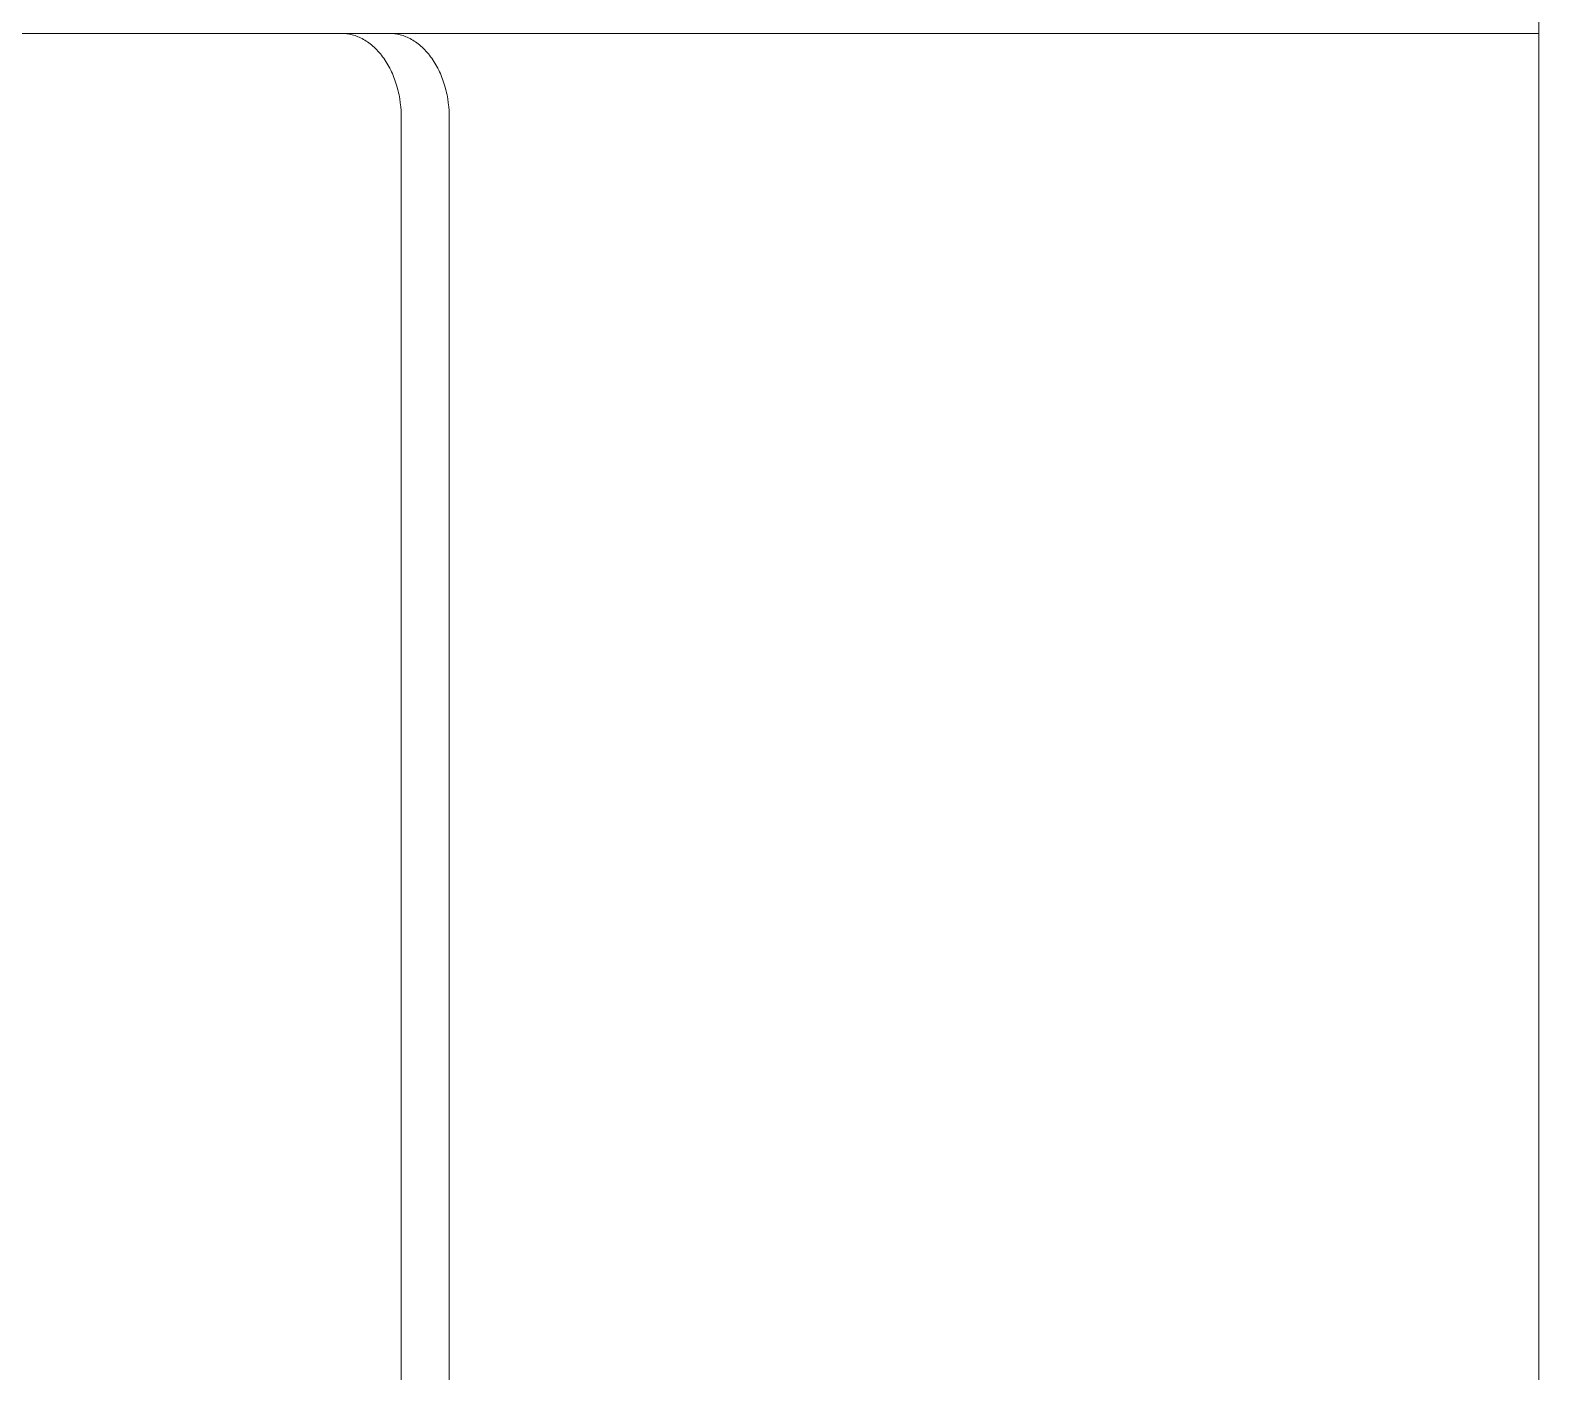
# Model space of a CAD drawing. Header units: inches. Extents: x -14 to 184, y -4 to 134.
# Drawn here: x 153.75 to 160.75, y 119.79 to 126.02 of the extents above; entities that cross this region are included whole.
import ezdxf

# ---------------------------------------------------------------- set-up
doc = ezdxf.new("R2010")
doc.units = ezdxf.units.IN
doc.layers.add('ZANO_R', color=7, linetype='Continuous', lineweight=0)

msp = doc.modelspace()

# ---------------------------------------------------------------- linework, layer by layer
at = {"layer": 'ZANO_R'}
for p, q in [((160.74529, 127.18164), (160.74529, 111.66983)), ((160.74529, 126.00054), (124.52481, 126.00054)), ((155.19524, 126.00044), (155.18906, 126.00054)), ((155.20147, 126.00015), (155.19524, 126.00044)), ((155.20775, 125.99965), (155.20147, 126.00015)), ((155.41795, 126.00044), (155.41177, 126.00054)), ((155.42418, 126.00015), (155.41795, 126.00044)), ((155.43046, 125.99965), (155.42418, 126.00015)), ((155.21407, 125.99895), (155.20775, 125.99965)), ((155.22044, 125.99803), (155.21407, 125.99895)), ((155.22683, 125.9969), (155.22044, 125.99803)), ((155.23326, 125.99555), (155.22683, 125.9969)), ((155.23971, 125.99397), (155.23326, 125.99555)), ((155.24619, 125.99216), (155.23971, 125.99397)), ((155.25267, 125.99013), (155.24619, 125.99216)), ((155.25916, 125.98785), (155.25267, 125.99013)), ((155.26566, 125.98534), (155.25916, 125.98785)), ((155.27215, 125.9826), (155.26566, 125.98534)), ((155.27863, 125.97961), (155.27215, 125.9826)), ((155.28509, 125.97637), (155.27863, 125.97961)), ((155.29153, 125.9729), (155.28509, 125.97637)), ((155.29794, 125.96918), (155.29153, 125.9729)), ((155.30431, 125.96522), (155.29794, 125.96918)), ((155.31064, 125.96101), (155.30431, 125.96522)), ((155.31692, 125.95656), (155.31064, 125.96101)), ((155.32314, 125.95187), (155.31692, 125.95656)), ((155.3293, 125.94694), (155.32314, 125.95187)), ((155.33539, 125.94177), (155.3293, 125.94694)), ((155.34139, 125.93637), (155.33539, 125.94177)), ((155.34732, 125.93073), (155.34139, 125.93637)), ((155.35315, 125.92487), (155.34732, 125.93073)), ((155.43678, 125.99895), (155.43046, 125.99965)), ((155.44315, 125.99803), (155.43678, 125.99895)), ((155.44954, 125.9969), (155.44315, 125.99803)), ((155.45597, 125.99555), (155.44954, 125.9969)), ((155.46242, 125.99397), (155.45597, 125.99555)), ((155.4689, 125.99216), (155.46242, 125.99397)), ((155.47538, 125.99013), (155.4689, 125.99216)), ((155.48187, 125.98785), (155.47538, 125.99013)), ((155.48837, 125.98534), (155.48187, 125.98785)), ((155.49486, 125.9826), (155.48837, 125.98534)), ((155.50134, 125.97961), (155.49486, 125.9826)), ((155.5078, 125.97637), (155.50134, 125.97961)), ((155.51424, 125.9729), (155.5078, 125.97637)), ((155.52065, 125.96918), (155.51424, 125.9729)), ((155.52702, 125.96522), (155.52065, 125.96918)), ((155.53335, 125.96101), (155.52702, 125.96522)), ((155.53963, 125.95656), (155.53335, 125.96101)), ((155.54585, 125.95187), (155.53963, 125.95656)), ((155.55201, 125.94694), (155.54585, 125.95187)), ((155.5581, 125.94177), (155.55201, 125.94694)), ((155.56411, 125.93637), (155.5581, 125.94177)), ((155.57003, 125.93073), (155.56411, 125.93637)), ((155.57586, 125.92487), (155.57003, 125.93073)), ((155.35889, 125.91879), (155.35315, 125.92487)), ((155.36453, 125.91249), (155.35889, 125.91879)), ((155.37005, 125.90598), (155.36453, 125.91249)), ((155.37546, 125.89926), (155.37005, 125.90598)), ((155.38075, 125.89234), (155.37546, 125.89926)), ((155.38591, 125.88523), (155.38075, 125.89234)), ((155.39094, 125.87793), (155.38591, 125.88523)), ((155.39583, 125.87045), (155.39094, 125.87793)), ((155.40058, 125.8628), (155.39583, 125.87045)), ((155.40519, 125.85499), (155.40058, 125.8628)), ((155.5816, 125.91879), (155.57586, 125.92487)), ((155.58724, 125.91249), (155.5816, 125.91879)), ((155.59276, 125.90598), (155.58724, 125.91249)), ((155.59817, 125.89926), (155.59276, 125.90598)), ((155.60346, 125.89234), (155.59817, 125.89926)), ((155.60862, 125.88523), (155.60346, 125.89234)), ((155.61365, 125.87793), (155.60862, 125.88523)), ((155.61854, 125.87045), (155.61365, 125.87793)), ((155.62329, 125.8628), (155.61854, 125.87045)), ((155.6279, 125.85499), (155.62329, 125.8628)), ((155.40964, 125.84702), (155.40519, 125.85499)), ((155.41394, 125.83891), (155.40964, 125.84702)), ((155.41808, 125.83066), (155.41394, 125.83891)), ((155.42207, 125.82228), (155.41808, 125.83066)), ((155.42589, 125.81378), (155.42207, 125.82228)), ((155.42954, 125.80517), (155.42589, 125.81378)), ((155.43303, 125.79646), (155.42954, 125.80517)), ((155.43635, 125.78767), (155.43303, 125.79646)), ((155.63235, 125.84702), (155.6279, 125.85499)), ((155.63665, 125.83891), (155.63235, 125.84702)), ((155.6408, 125.83066), (155.63665, 125.83891)), ((155.64478, 125.82228), (155.6408, 125.83066)), ((155.6486, 125.81378), (155.64478, 125.82228)), ((155.65225, 125.80517), (155.6486, 125.81378)), ((155.65574, 125.79646), (155.65225, 125.80517)), ((155.65906, 125.78767), (155.65574, 125.79646)), ((155.43949, 125.77879), (155.43635, 125.78767)), ((155.44247, 125.76984), (155.43949, 125.77879)), ((155.44527, 125.76082), (155.44247, 125.76984)), ((155.4479, 125.75176), (155.44527, 125.76082)), ((155.45036, 125.74265), (155.4479, 125.75176)), ((155.45264, 125.73351), (155.45036, 125.74265)), ((155.45476, 125.72435), (155.45264, 125.73351)), ((155.4567, 125.71517), (155.45476, 125.72435)), ((155.6622, 125.77879), (155.65906, 125.78767)), ((155.66518, 125.76984), (155.6622, 125.77879)), ((155.66798, 125.76082), (155.66518, 125.76984)), ((155.67061, 125.75176), (155.66798, 125.76082)), ((155.67307, 125.74265), (155.67061, 125.75176)), ((155.67535, 125.73351), (155.67307, 125.74265)), ((155.67747, 125.72435), (155.67535, 125.73351)), ((155.67941, 125.71517), (155.67747, 125.72435)), ((155.45847, 125.70599), (155.4567, 125.71517)), ((155.46008, 125.6968), (155.45847, 125.70599)), ((155.4628, 125.67848), (155.46008, 125.6968)), ((155.46487, 125.66026), (155.4628, 125.67848)), ((155.46632, 125.64222), (155.46487, 125.66026)), ((155.68119, 125.70599), (155.67941, 125.71517)), ((155.68279, 125.6968), (155.68119, 125.70599)), ((155.68551, 125.67848), (155.68279, 125.6968)), ((155.68758, 125.66026), (155.68551, 125.67848)), ((155.68903, 125.64222), (155.68758, 125.66026)), ((155.46717, 125.62439), (155.46632, 125.64222)), ((155.46745, 125.60684), (155.46717, 125.62439)), ((155.46745, 111.66983), (155.46745, 125.60684)), ((155.68988, 125.62439), (155.68903, 125.64222)), ((155.69016, 125.60684), (155.68988, 125.62439)), ((155.69016, 111.66983), (155.69016, 125.60684))]:
    msp.add_line(p, q, dxfattribs=at)

doc.saveas('drawing.dxf')
